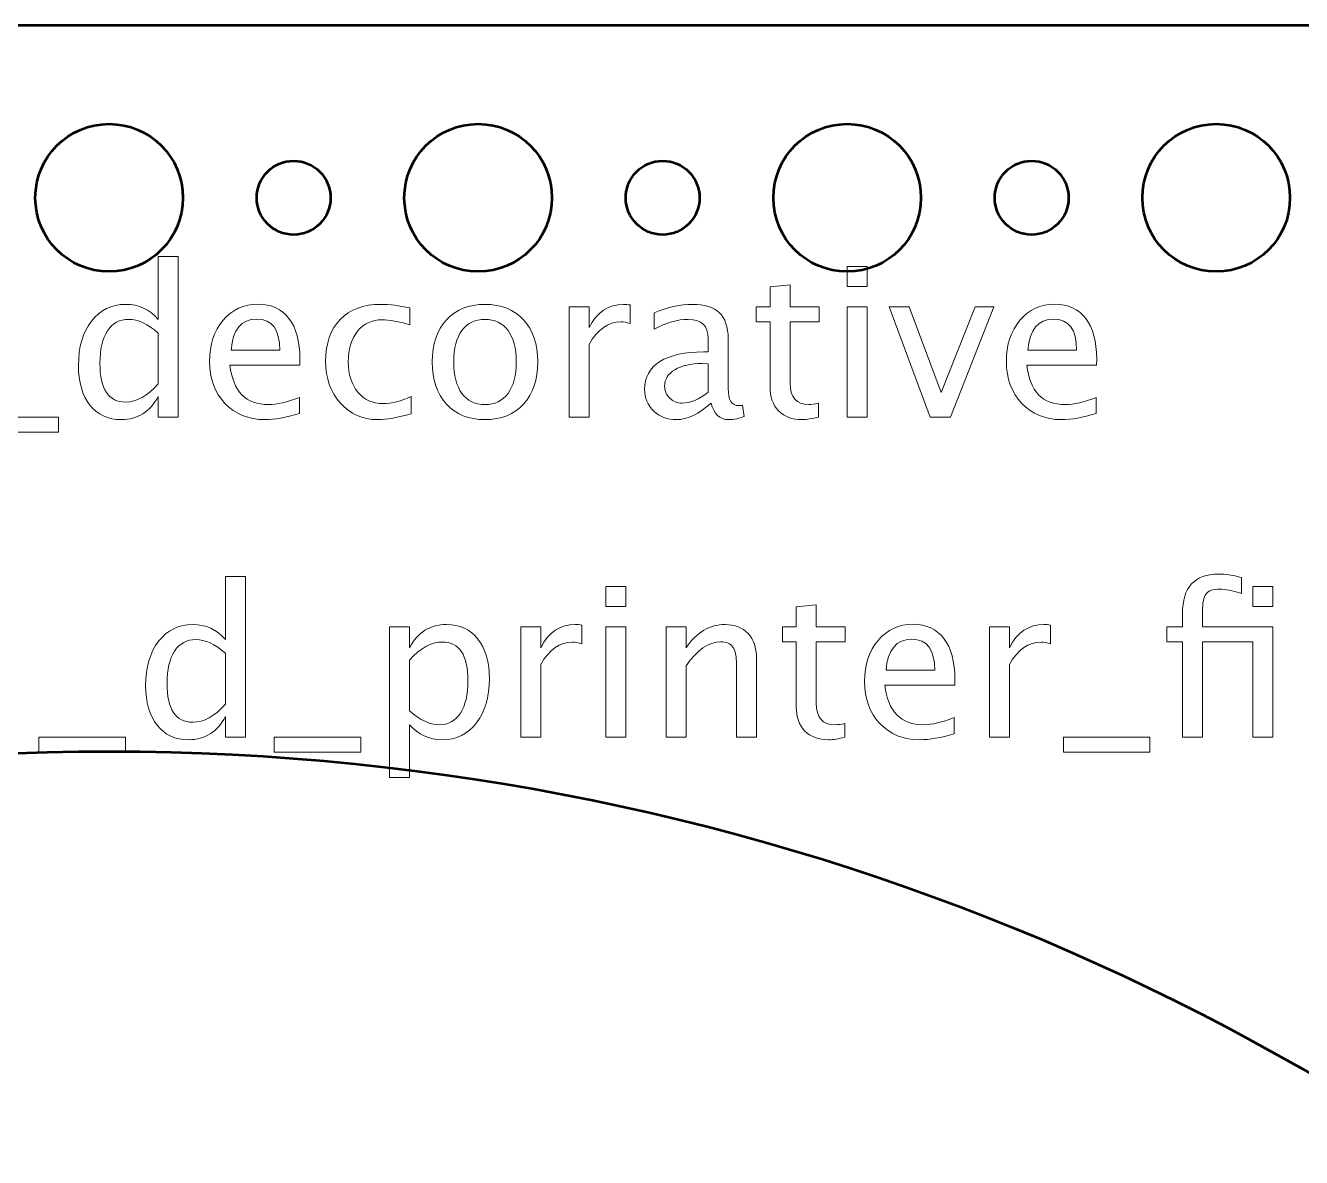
# Model space of a CAD drawing. Header units: centimetres. Extents: x -12.7 to 12.7, y -12.7 to 12.7.
# Drawn here: x -0.34 to 4.85, y 8.1 to 12.7 of the extents above; entities that cross this region are included whole.
import ezdxf

# ---------------------------------------------------------------- set-up
doc = ezdxf.new("R2010")
doc.units = ezdxf.units.CM
doc.header["$MEASUREMENT"] = 0
doc.layers.add('Layer 1', color=7, linetype='Continuous')

msp = doc.modelspace()

# ---------------------------------------------------------------- linework, layer by layer
at = {"layer": 'Layer 1', "lineweight": 53}
for centre, major_axis in [((0.00001, 11.99999), (0, 0.30001)), ((1.50001, 11.99999), (0, 0.30001)), ((3.00001, 11.99999), (0, 0.30001)), ((4.50001, 11.99999), (0, 0.30001)), ((0.75, 12), (0, 0.15)), ((2.25, 12), (0, 0.15)), ((3.75, 12), (0, 0.15))]:
    msp.add_ellipse(centre, major_axis=major_axis, ratio=1, dxfattribs=at)
at = {"layer": 'Layer 1', "color": 5, "lineweight": 53}
msp.add_ellipse((0, 0), major_axis=(0, 9.75), ratio=1, dxfattribs=at)
at = {"layer": 'Layer 1', "lineweight": 53}
msp.add_open_spline([(-12.7, -12.2), (-12.7, -12.2), (-12.7, 12.2), (-12.7, 12.2), (-12.7, 12.2), (-12.7, 12.47614), (-12.47614, 12.7), (-12.2, 12.7), (-12.2, 12.7), (-12.2, 12.7), (12.2, 12.7), (12.2, 12.7), (12.2, 12.7), (12.47614, 12.7), (12.7, 12.47614), (12.7, 12.2), (12.7, 12.2), (12.7, 12.2), (12.7, -12.2), (12.7, -12.2), (12.7, -12.2), (12.7, -12.47614), (12.47614, -12.7), (12.2, -12.7), (12.2, -12.7), (12.2, -12.7), (-12.2, -12.7), (-12.2, -12.7), (-12.2, -12.7), (-12.47614, -12.7), (-12.7, -12.47614), (-12.7, -12.2)], degree=3, knots=[0, 0, 0, 0, 0.1111111, 0.1111111, 0.1111111, 0.1111111, 0.2222222, 0.2222222, 0.2222222, 0.2222222, 0.3333333, 0.3333333, 0.3333333, 0.3333333, 0.4444444, 0.4444444, 0.4444444, 0.4444444, 0.5555556, 0.5555556, 0.5555556, 0.5555556, 0.6666667, 0.6666667, 0.6666667, 0.6666667, 0.7777778, 0.7777778, 0.7777778, 0.7777778, 1, 1, 1, 1], dxfattribs=at)
at = {"layer": 'Layer 1', "color": 5, "lineweight": 9}
for points, knots in [([(0.19974, 11.10874), (0.19974, 11.10874), (0.19974, 11.19298), (0.19974, 11.19298), (0.19974, 11.19298), (0.16658, 11.13005), (0.11663, 11.09858), (0.04988, 11.09858), (0.04988, 11.09858), (-0.0043, 11.09858), (-0.04692, 11.11819), (-0.07796, 11.15756), (-0.07796, 11.15756), (-0.10901, 11.19693), (-0.12453, 11.2507), (-0.12453, 11.31886), (-0.12453, 11.31886), (-0.12453, 11.39336), (-0.10689, 11.45333), (-0.07175, 11.49877), (-0.07175, 11.49877), (-0.03648, 11.54407), (0.00981, 11.56679), (0.06724, 11.56679), (0.06724, 11.56679), (0.12044, 11.56679), (0.16475, 11.54647), (0.19974, 11.50569), (0.19974, 11.50569), (0.19974, 11.50569), (0.19974, 11.76152), (0.19974, 11.76152), (0.19974, 11.76152), (0.19974, 11.76152), (0.28103, 11.76152), (0.28103, 11.76152), (0.28103, 11.76152), (0.28103, 11.76152), (0.28103, 11.10874), (0.28103, 11.10874), (0.28103, 11.10874), (0.28103, 11.10874), (0.19974, 11.10874), (0.19974, 11.10874)], [0, 0, 0, 0, 0.0833333, 0.0833333, 0.0833333, 0.0833333, 0.1666667, 0.1666667, 0.1666667, 0.1666667, 0.25, 0.25, 0.25, 0.25, 0.3333333, 0.3333333, 0.3333333, 0.3333333, 0.4166667, 0.4166667, 0.4166667, 0.4166667, 0.5, 0.5, 0.5, 0.5, 0.5833333, 0.5833333, 0.5833333, 0.5833333, 0.6666667, 0.6666667, 0.6666667, 0.6666667, 0.75, 0.75, 0.75, 0.75, 0.8333333, 0.8333333, 0.8333333, 0.8333333, 1, 1, 1, 1]), ([(2.99995, 11.6396), (2.99995, 11.6396), (2.99995, 11.72088), (2.99995, 11.72088), (2.99995, 11.72088), (2.99995, 11.72088), (3.08123, 11.72088), (3.08123, 11.72088), (3.08123, 11.72088), (3.08123, 11.72088), (3.08123, 11.6396), (3.08123, 11.6396), (3.08123, 11.6396), (3.08123, 11.6396), (2.99995, 11.6396), (2.99995, 11.6396)], [0, 0, 0, 0, 0.2, 0.2, 0.2, 0.2, 0.4, 0.4, 0.4, 0.4, 0.6, 0.6, 0.6, 0.6, 1, 1, 1, 1]), ([(2.88396, 11.10888), (2.85884, 11.10197), (2.83697, 11.09858), (2.81849, 11.09858), (2.81849, 11.09858), (2.777, 11.09858), (2.74468, 11.11043), (2.72154, 11.13414), (2.72154, 11.13414), (2.69826, 11.15785), (2.68669, 11.19073), (2.68669, 11.23292), (2.68669, 11.23292), (2.68669, 11.23292), (2.68669, 11.49651), (2.68669, 11.49651), (2.68669, 11.49651), (2.68669, 11.49651), (2.63052, 11.49651), (2.63052, 11.49651), (2.63052, 11.49651), (2.63052, 11.49651), (2.63052, 11.55748), (2.63052, 11.55748), (2.63052, 11.55748), (2.63052, 11.55748), (2.68669, 11.55748), (2.68669, 11.55748), (2.68669, 11.55748), (2.68669, 11.55748), (2.68669, 11.63861), (2.68669, 11.63861), (2.68669, 11.63861), (2.68669, 11.63861), (2.76797, 11.64638), (2.76797, 11.64638), (2.76797, 11.64638), (2.76797, 11.64638), (2.76797, 11.55748), (2.76797, 11.55748), (2.76797, 11.55748), (2.76797, 11.55748), (2.88565, 11.55748), (2.88565, 11.55748), (2.88565, 11.55748), (2.88565, 11.55748), (2.88565, 11.49651), (2.88565, 11.49651), (2.88565, 11.49651), (2.88565, 11.49651), (2.76797, 11.49651), (2.76797, 11.49651), (2.76797, 11.49651), (2.76797, 11.49651), (2.76797, 11.24759), (2.76797, 11.24759), (2.76797, 11.24759), (2.76797, 11.18889), (2.79351, 11.15954), (2.84445, 11.15954), (2.84445, 11.15954), (2.85532, 11.15954), (2.86844, 11.16137), (2.88396, 11.1649), (2.88396, 11.1649), (2.88396, 11.1649), (2.88396, 11.10888), (2.88396, 11.10888)], [0, 0, 0, 0, 0.0555556, 0.0555556, 0.0555556, 0.0555556, 0.1111111, 0.1111111, 0.1111111, 0.1111111, 0.1666667, 0.1666667, 0.1666667, 0.1666667, 0.2222222, 0.2222222, 0.2222222, 0.2222222, 0.2777778, 0.2777778, 0.2777778, 0.2777778, 0.3333333, 0.3333333, 0.3333333, 0.3333333, 0.3888889, 0.3888889, 0.3888889, 0.3888889, 0.4444444, 0.4444444, 0.4444444, 0.4444444, 0.5, 0.5, 0.5, 0.5, 0.5555556, 0.5555556, 0.5555556, 0.5555556, 0.6111111, 0.6111111, 0.6111111, 0.6111111, 0.6666667, 0.6666667, 0.6666667, 0.6666667, 0.7222222, 0.7222222, 0.7222222, 0.7222222, 0.7777778, 0.7777778, 0.7777778, 0.7777778, 0.8333333, 0.8333333, 0.8333333, 0.8333333, 0.8888889, 0.8888889, 0.8888889, 0.8888889, 1, 1, 1, 1]), ([(0.77322, 11.12313), (0.71861, 11.10676), (0.67191, 11.09858), (0.63296, 11.09858), (0.63296, 11.09858), (0.5665, 11.09858), (0.51245, 11.12059), (0.47082, 11.16448), (0.47082, 11.16448), (0.42919, 11.20836), (0.40831, 11.26523), (0.40831, 11.33522), (0.40831, 11.33522), (0.40831, 11.4031), (0.42665, 11.45884), (0.46348, 11.50244), (0.46348, 11.50244), (0.50031, 11.5459), (0.54745, 11.56764), (0.60488, 11.56764), (0.60488, 11.56764), (0.65921, 11.56764), (0.70126, 11.5483), (0.73089, 11.50964), (0.73089, 11.50964), (0.76052, 11.47097), (0.77534, 11.41622), (0.77534, 11.34524), (0.77534, 11.34524), (0.77534, 11.34524), (0.77492, 11.32041), (0.77492, 11.32041), (0.77492, 11.32041), (0.77492, 11.32041), (0.49128, 11.32041), (0.49128, 11.32041), (0.49128, 11.32041), (0.50314, 11.21316), (0.55549, 11.15954), (0.6482, 11.15954), (0.6482, 11.15954), (0.68221, 11.15954), (0.72384, 11.16914), (0.77322, 11.18833), (0.77322, 11.18833), (0.77322, 11.18833), (0.77322, 11.12313), (0.77322, 11.12313)], [0, 0, 0, 0, 0.0769231, 0.0769231, 0.0769231, 0.0769231, 0.1538462, 0.1538462, 0.1538462, 0.1538462, 0.2307692, 0.2307692, 0.2307692, 0.2307692, 0.3076923, 0.3076923, 0.3076923, 0.3076923, 0.3846154, 0.3846154, 0.3846154, 0.3846154, 0.4615385, 0.4615385, 0.4615385, 0.4615385, 0.5384615, 0.5384615, 0.5384615, 0.5384615, 0.6153846, 0.6153846, 0.6153846, 0.6153846, 0.6923077, 0.6923077, 0.6923077, 0.6923077, 0.7692308, 0.7692308, 0.7692308, 0.7692308, 0.8461538, 0.8461538, 0.8461538, 0.8461538, 1, 1, 1, 1]), ([(1.22717, 11.12229), (1.17454, 11.10648), (1.1291, 11.09858), (1.09086, 11.09858), (1.09086, 11.09858), (1.03018, 11.09858), (0.97995, 11.12102), (0.94001, 11.16575), (0.94001, 11.16575), (0.90008, 11.21062), (0.88004, 11.26721), (0.88004, 11.33537), (0.88004, 11.33537), (0.88004, 11.40818), (0.8998, 11.46505), (0.93931, 11.50569), (0.93931, 11.50569), (0.97882, 11.54647), (1.03399, 11.56679), (1.10483, 11.56679), (1.10483, 11.56679), (1.13969, 11.56679), (1.17891, 11.56199), (1.22209, 11.5524), (1.22209, 11.5524), (1.22209, 11.5524), (1.22209, 11.48381), (1.22209, 11.48381), (1.22209, 11.48381), (1.17623, 11.49736), (1.13884, 11.50413), (1.11005, 11.50413), (1.11005, 11.50413), (1.06828, 11.50413), (1.03484, 11.48847), (1.00986, 11.45729), (1.00986, 11.45729), (0.98489, 11.4261), (0.97233, 11.38447), (0.97233, 11.33254), (0.97233, 11.33254), (0.97233, 11.28217), (0.98531, 11.24153), (1.01113, 11.21034), (1.01113, 11.21034), (1.03696, 11.1793), (1.07068, 11.16377), (1.11259, 11.16377), (1.11259, 11.16377), (1.1497, 11.16377), (1.1878, 11.17337), (1.22717, 11.19256), (1.22717, 11.19256), (1.22717, 11.19256), (1.22717, 11.12229), (1.22717, 11.12229)], [0, 0, 0, 0, 0.0666667, 0.0666667, 0.0666667, 0.0666667, 0.1333333, 0.1333333, 0.1333333, 0.1333333, 0.2, 0.2, 0.2, 0.2, 0.2666667, 0.2666667, 0.2666667, 0.2666667, 0.3333333, 0.3333333, 0.3333333, 0.3333333, 0.4, 0.4, 0.4, 0.4, 0.4666667, 0.4666667, 0.4666667, 0.4666667, 0.5333333, 0.5333333, 0.5333333, 0.5333333, 0.6, 0.6, 0.6, 0.6, 0.6666667, 0.6666667, 0.6666667, 0.6666667, 0.7333333, 0.7333333, 0.7333333, 0.7333333, 0.8, 0.8, 0.8, 0.8, 0.8666667, 0.8666667, 0.8666667, 0.8666667, 1, 1, 1, 1]), ([(1.52789, 11.09858), (1.46199, 11.09858), (1.40978, 11.11961), (1.37139, 11.16166), (1.37139, 11.16166), (1.33287, 11.20371), (1.31368, 11.26086), (1.31368, 11.33297), (1.31368, 11.33297), (1.31368, 11.40493), (1.33287, 11.46194), (1.37139, 11.50385), (1.37139, 11.50385), (1.40978, 11.54576), (1.46199, 11.56679), (1.52789, 11.56679), (1.52789, 11.56679), (1.59379, 11.56679), (1.646, 11.54576), (1.68438, 11.50385), (1.68438, 11.50385), (1.7229, 11.46194), (1.7421, 11.40493), (1.7421, 11.33297), (1.7421, 11.33297), (1.7421, 11.26086), (1.7229, 11.20371), (1.68438, 11.16166), (1.68438, 11.16166), (1.646, 11.11961), (1.59379, 11.09858), (1.52789, 11.09858)], [0, 0, 0, 0, 0.1111111, 0.1111111, 0.1111111, 0.1111111, 0.2222222, 0.2222222, 0.2222222, 0.2222222, 0.3333333, 0.3333333, 0.3333333, 0.3333333, 0.4444444, 0.4444444, 0.4444444, 0.4444444, 0.5555556, 0.5555556, 0.5555556, 0.5555556, 0.6666667, 0.6666667, 0.6666667, 0.6666667, 0.7777778, 0.7777778, 0.7777778, 0.7777778, 1, 1, 1, 1]), ([(1.86938, 11.10874), (1.86938, 11.10874), (1.86938, 11.55748), (1.86938, 11.55748), (1.86938, 11.55748), (1.86938, 11.55748), (1.95066, 11.55748), (1.95066, 11.55748), (1.95066, 11.55748), (1.95066, 11.55748), (1.95066, 11.47267), (1.95066, 11.47267), (1.95066, 11.47267), (1.98298, 11.53546), (2.02982, 11.56679), (2.09135, 11.56679), (2.09135, 11.56679), (2.09967, 11.56679), (2.10842, 11.56608), (2.11745, 11.56467), (2.11745, 11.56467), (2.11745, 11.56467), (2.11745, 11.48861), (2.11745, 11.48861), (2.11745, 11.48861), (2.10334, 11.49327), (2.09093, 11.49567), (2.0802, 11.49567), (2.0802, 11.49567), (2.02855, 11.49567), (1.98537, 11.46519), (1.95066, 11.40409), (1.95066, 11.40409), (1.95066, 11.40409), (1.95066, 11.10874), (1.95066, 11.10874), (1.95066, 11.10874), (1.95066, 11.10874), (1.86938, 11.10874), (1.86938, 11.10874)], [0, 0, 0, 0, 0.0909091, 0.0909091, 0.0909091, 0.0909091, 0.1818182, 0.1818182, 0.1818182, 0.1818182, 0.2727273, 0.2727273, 0.2727273, 0.2727273, 0.3636364, 0.3636364, 0.3636364, 0.3636364, 0.4545455, 0.4545455, 0.4545455, 0.4545455, 0.5454545, 0.5454545, 0.5454545, 0.5454545, 0.6363636, 0.6363636, 0.6363636, 0.6363636, 0.7272727, 0.7272727, 0.7272727, 0.7272727, 0.8181818, 0.8181818, 0.8181818, 0.8181818, 1, 1, 1, 1]), ([(2.44708, 11.16589), (2.39826, 11.12102), (2.35127, 11.09858), (2.30611, 11.09858), (2.30611, 11.09858), (2.269, 11.09858), (2.2381, 11.11015), (2.21368, 11.13343), (2.21368, 11.13343), (2.18913, 11.15672), (2.17685, 11.18607), (2.17685, 11.22149), (2.17685, 11.22149), (2.17685, 11.27045), (2.19746, 11.30813), (2.23866, 11.33438), (2.23866, 11.33438), (2.27987, 11.36062), (2.33899, 11.37375), (2.41604, 11.37375), (2.41604, 11.37375), (2.41604, 11.37375), (2.43509, 11.37375), (2.43509, 11.37375), (2.43509, 11.37375), (2.43509, 11.37375), (2.43509, 11.42779), (2.43509, 11.42779), (2.43509, 11.42779), (2.43509, 11.47986), (2.40799, 11.50583), (2.35367, 11.50583), (2.35367, 11.50583), (2.31162, 11.50583), (2.26561, 11.49256), (2.2158, 11.46603), (2.2158, 11.46603), (2.2158, 11.46603), (2.2158, 11.53292), (2.2158, 11.53292), (2.2158, 11.53292), (2.27055, 11.5555), (2.3222, 11.56679), (2.3706, 11.56679), (2.3706, 11.56679), (2.42041, 11.56679), (2.45724, 11.5555), (2.48081, 11.53278), (2.48081, 11.53278), (2.50451, 11.51006), (2.51637, 11.47507), (2.51637, 11.42779), (2.51637, 11.42779), (2.51637, 11.42779), (2.51637, 11.22502), (2.51637, 11.22502), (2.51637, 11.22502), (2.51637, 11.17859), (2.53062, 11.15531), (2.55927, 11.15531), (2.55927, 11.15531), (2.56279, 11.15531), (2.56802, 11.15587), (2.57493, 11.157), (2.57493, 11.157), (2.57493, 11.157), (2.58072, 11.11184), (2.58072, 11.11184), (2.58072, 11.11184), (2.56223, 11.10295), (2.54191, 11.09858), (2.51961, 11.09858), (2.51961, 11.09858), (2.48165, 11.09858), (2.45752, 11.12102), (2.44708, 11.16589)], [0, 0, 0, 0, 0.05, 0.05, 0.05, 0.05, 0.1, 0.1, 0.1, 0.1, 0.15, 0.15, 0.15, 0.15, 0.2, 0.2, 0.2, 0.2, 0.25, 0.25, 0.25, 0.25, 0.3, 0.3, 0.3, 0.3, 0.35, 0.35, 0.35, 0.35, 0.4, 0.4, 0.4, 0.4, 0.45, 0.45, 0.45, 0.45, 0.5, 0.5, 0.5, 0.5, 0.55, 0.55, 0.55, 0.55, 0.6, 0.6, 0.6, 0.6, 0.65, 0.65, 0.65, 0.65, 0.7, 0.7, 0.7, 0.7, 0.75, 0.75, 0.75, 0.75, 0.8, 0.8, 0.8, 0.8, 0.85, 0.85, 0.85, 0.85, 0.9, 0.9, 0.9, 0.9, 1, 1, 1, 1]), ([(4.01213, 11.12313), (3.95752, 11.10676), (3.91082, 11.09858), (3.87187, 11.09858), (3.87187, 11.09858), (3.80541, 11.09858), (3.75136, 11.12059), (3.70973, 11.16448), (3.70973, 11.16448), (3.6681, 11.20836), (3.64722, 11.26523), (3.64722, 11.33522), (3.64722, 11.33522), (3.64722, 11.4031), (3.66556, 11.45884), (3.70239, 11.50244), (3.70239, 11.50244), (3.73922, 11.5459), (3.78636, 11.56764), (3.84379, 11.56764), (3.84379, 11.56764), (3.89812, 11.56764), (3.94017, 11.5483), (3.9698, 11.50964), (3.9698, 11.50964), (3.99943, 11.47097), (4.01425, 11.41622), (4.01425, 11.34524), (4.01425, 11.34524), (4.01425, 11.34524), (4.01383, 11.32041), (4.01383, 11.32041), (4.01383, 11.32041), (4.01383, 11.32041), (3.73019, 11.32041), (3.73019, 11.32041), (3.73019, 11.32041), (3.74205, 11.21316), (3.7944, 11.15954), (3.88711, 11.15954), (3.88711, 11.15954), (3.92112, 11.15954), (3.96275, 11.16914), (4.01213, 11.18833), (4.01213, 11.18833), (4.01213, 11.18833), (4.01213, 11.12313), (4.01213, 11.12313)], [0, 0, 0, 0, 0.0769231, 0.0769231, 0.0769231, 0.0769231, 0.1538462, 0.1538462, 0.1538462, 0.1538462, 0.2307692, 0.2307692, 0.2307692, 0.2307692, 0.3076923, 0.3076923, 0.3076923, 0.3076923, 0.3846154, 0.3846154, 0.3846154, 0.3846154, 0.4615385, 0.4615385, 0.4615385, 0.4615385, 0.5384615, 0.5384615, 0.5384615, 0.5384615, 0.6153846, 0.6153846, 0.6153846, 0.6153846, 0.6923077, 0.6923077, 0.6923077, 0.6923077, 0.7692308, 0.7692308, 0.7692308, 0.7692308, 0.8461538, 0.8461538, 0.8461538, 0.8461538, 1, 1, 1, 1]), ([(2.99995, 11.10874), (2.99995, 11.10874), (2.99995, 11.55748), (2.99995, 11.55748), (2.99995, 11.55748), (2.99995, 11.55748), (3.08123, 11.55748), (3.08123, 11.55748), (3.08123, 11.55748), (3.08123, 11.55748), (3.08123, 11.10874), (3.08123, 11.10874), (3.08123, 11.10874), (3.08123, 11.10874), (2.99995, 11.10874), (2.99995, 11.10874)], [0, 0, 0, 0, 0.2, 0.2, 0.2, 0.2, 0.4, 0.4, 0.4, 0.4, 0.6, 0.6, 0.6, 0.6, 1, 1, 1, 1]), ([(3.33806, 11.10874), (3.33806, 11.10874), (3.17098, 11.55748), (3.17098, 11.55748), (3.17098, 11.55748), (3.17098, 11.55748), (3.25226, 11.55748), (3.25226, 11.55748), (3.25226, 11.55748), (3.25226, 11.55748), (3.38251, 11.20879), (3.38251, 11.20879), (3.38251, 11.20879), (3.38251, 11.20879), (3.52037, 11.55748), (3.52037, 11.55748), (3.52037, 11.55748), (3.52037, 11.55748), (3.59686, 11.55748), (3.59686, 11.55748), (3.59686, 11.55748), (3.59686, 11.55748), (3.41948, 11.10874), (3.41948, 11.10874), (3.41948, 11.10874), (3.41948, 11.10874), (3.33806, 11.10874), (3.33806, 11.10874)], [0, 0, 0, 0, 0.125, 0.125, 0.125, 0.125, 0.25, 0.25, 0.25, 0.25, 0.375, 0.375, 0.375, 0.375, 0.5, 0.5, 0.5, 0.5, 0.625, 0.625, 0.625, 0.625, 0.75, 0.75, 0.75, 0.75, 1, 1, 1, 1]), ([(0.19974, 11.45009), (0.15755, 11.4872), (0.11762, 11.50583), (0.0798, 11.50583), (0.0798, 11.50583), (0.04255, 11.50583), (0.01376, 11.49031), (-0.0067, 11.45912), (-0.0067, 11.45912), (-0.02716, 11.42808), (-0.03732, 11.38405), (-0.03732, 11.32704), (-0.03732, 11.32704), (-0.03732, 11.22219), (-0.00261, 11.1697), (0.06696, 11.1697), (0.06696, 11.1697), (0.11211, 11.1697), (0.15642, 11.19439), (0.19974, 11.24364), (0.19974, 11.24364), (0.19974, 11.24364), (0.19974, 11.45009), (0.19974, 11.45009)], [0, 0, 0, 0, 0.1428571, 0.1428571, 0.1428571, 0.1428571, 0.2857143, 0.2857143, 0.2857143, 0.2857143, 0.4285714, 0.4285714, 0.4285714, 0.4285714, 0.5714286, 0.5714286, 0.5714286, 0.5714286, 0.7142857, 0.7142857, 0.7142857, 0.7142857, 1, 1, 1, 1]), ([(0.49552, 11.38137), (0.49552, 11.38137), (0.69364, 11.38137), (0.69364, 11.38137), (0.69364, 11.38137), (0.69364, 11.46491), (0.66245, 11.50667), (0.60022, 11.50667), (0.60022, 11.50667), (0.53757, 11.50667), (0.50271, 11.46491), (0.49552, 11.38137)], [0, 0, 0, 0, 0.25, 0.25, 0.25, 0.25, 0.5, 0.5, 0.5, 0.5, 1, 1, 1, 1]), ([(1.52775, 11.15954), (1.56796, 11.15954), (1.59929, 11.17464), (1.62159, 11.20498), (1.62159, 11.20498), (1.64374, 11.23518), (1.65489, 11.27793), (1.65489, 11.33297), (1.65489, 11.33297), (1.65489, 11.38786), (1.64374, 11.43047), (1.62159, 11.46067), (1.62159, 11.46067), (1.59929, 11.49073), (1.56796, 11.50583), (1.52775, 11.50583), (1.52775, 11.50583), (1.48739, 11.50583), (1.45606, 11.49073), (1.43405, 11.46067), (1.43405, 11.46067), (1.41189, 11.43047), (1.40089, 11.38786), (1.40089, 11.33297), (1.40089, 11.33297), (1.40089, 11.27793), (1.41189, 11.23518), (1.43405, 11.20498), (1.43405, 11.20498), (1.45606, 11.17464), (1.48739, 11.15954), (1.52775, 11.15954)], [0, 0, 0, 0, 0.1111111, 0.1111111, 0.1111111, 0.1111111, 0.2222222, 0.2222222, 0.2222222, 0.2222222, 0.3333333, 0.3333333, 0.3333333, 0.3333333, 0.4444444, 0.4444444, 0.4444444, 0.4444444, 0.5555556, 0.5555556, 0.5555556, 0.5555556, 0.6666667, 0.6666667, 0.6666667, 0.6666667, 0.7777778, 0.7777778, 0.7777778, 0.7777778, 1, 1, 1, 1]), ([(3.73443, 11.38137), (3.73443, 11.38137), (3.93255, 11.38137), (3.93255, 11.38137), (3.93255, 11.38137), (3.93255, 11.46491), (3.90136, 11.50667), (3.83913, 11.50667), (3.83913, 11.50667), (3.77648, 11.50667), (3.74162, 11.46491), (3.73443, 11.38137)], [0, 0, 0, 0, 0.25, 0.25, 0.25, 0.25, 0.5, 0.5, 0.5, 0.5, 1, 1, 1, 1]), ([(2.43509, 11.2102), (2.43509, 11.2102), (2.43509, 11.32549), (2.43509, 11.32549), (2.43509, 11.32549), (2.43509, 11.32549), (2.40898, 11.32633), (2.40898, 11.32633), (2.40898, 11.32633), (2.36383, 11.32633), (2.32742, 11.31801), (2.29962, 11.30136), (2.29962, 11.30136), (2.27196, 11.28457), (2.25813, 11.26241), (2.25813, 11.23475), (2.25813, 11.23475), (2.25813, 11.21542), (2.26505, 11.19905), (2.27874, 11.18565), (2.27874, 11.18565), (2.29257, 11.17224), (2.30936, 11.16547), (2.32925, 11.16547), (2.32925, 11.16547), (2.36312, 11.16547), (2.3984, 11.18042), (2.43509, 11.2102)], [0, 0, 0, 0, 0.125, 0.125, 0.125, 0.125, 0.25, 0.25, 0.25, 0.25, 0.375, 0.375, 0.375, 0.375, 0.5, 0.5, 0.5, 0.5, 0.625, 0.625, 0.625, 0.625, 0.75, 0.75, 0.75, 0.75, 1, 1, 1, 1]), ([(-0.55803, 11.04778), (-0.55803, 11.04778), (-0.55803, 11.10874), (-0.55803, 11.10874), (-0.55803, 11.10874), (-0.55803, 11.10874), (-0.20582, 11.10874), (-0.20582, 11.10874), (-0.20582, 11.10874), (-0.20582, 11.10874), (-0.20582, 11.04778), (-0.20582, 11.04778), (-0.20582, 11.04778), (-0.20582, 11.04778), (-0.55803, 11.04778), (-0.55803, 11.04778)], [0, 0, 0, 0, 0.2, 0.2, 0.2, 0.2, 0.4, 0.4, 0.4, 0.4, 0.6, 0.6, 0.6, 0.6, 1, 1, 1, 1]), ([(0.47272, 9.8077), (0.47272, 9.8077), (0.47272, 9.89194), (0.47272, 9.89194), (0.47272, 9.89194), (0.43956, 9.82901), (0.38961, 9.79754), (0.32286, 9.79754), (0.32286, 9.79754), (0.26868, 9.79754), (0.22606, 9.81715), (0.19502, 9.85652), (0.19502, 9.85652), (0.16397, 9.89589), (0.14845, 9.94966), (0.14845, 10.01782), (0.14845, 10.01782), (0.14845, 10.09232), (0.16609, 10.15229), (0.20123, 10.19773), (0.20123, 10.19773), (0.2365, 10.24303), (0.28279, 10.26575), (0.34022, 10.26575), (0.34022, 10.26575), (0.39342, 10.26575), (0.43773, 10.24543), (0.47272, 10.20465), (0.47272, 10.20465), (0.47272, 10.20465), (0.47272, 10.46048), (0.47272, 10.46048), (0.47272, 10.46048), (0.47272, 10.46048), (0.55401, 10.46048), (0.55401, 10.46048), (0.55401, 10.46048), (0.55401, 10.46048), (0.55401, 9.8077), (0.55401, 9.8077), (0.55401, 9.8077), (0.55401, 9.8077), (0.47272, 9.8077), (0.47272, 9.8077)], [0, 0, 0, 0, 0.0833333, 0.0833333, 0.0833333, 0.0833333, 0.1666667, 0.1666667, 0.1666667, 0.1666667, 0.25, 0.25, 0.25, 0.25, 0.3333333, 0.3333333, 0.3333333, 0.3333333, 0.4166667, 0.4166667, 0.4166667, 0.4166667, 0.5, 0.5, 0.5, 0.5, 0.5833333, 0.5833333, 0.5833333, 0.5833333, 0.6666667, 0.6666667, 0.6666667, 0.6666667, 0.75, 0.75, 0.75, 0.75, 0.8333333, 0.8333333, 0.8333333, 0.8333333, 1, 1, 1, 1]), ([(4.36302, 9.8077), (4.36302, 9.8077), (4.36302, 10.19547), (4.36302, 10.19547), (4.36302, 10.19547), (4.36302, 10.19547), (4.29938, 10.19547), (4.29938, 10.19547), (4.29938, 10.19547), (4.29938, 10.19547), (4.29938, 10.25644), (4.29938, 10.25644), (4.29938, 10.25644), (4.29938, 10.25644), (4.36302, 10.25644), (4.36302, 10.25644), (4.36302, 10.25644), (4.36302, 10.25644), (4.36302, 10.3102), (4.36302, 10.3102), (4.36302, 10.3102), (4.36302, 10.41716), (4.41185, 10.47064), (4.50949, 10.47064), (4.50949, 10.47064), (4.53687, 10.47064), (4.56791, 10.46613), (4.60263, 10.4571), (4.60263, 10.4571), (4.60263, 10.4571), (4.60263, 10.3919), (4.60263, 10.3919), (4.60263, 10.3919), (4.5658, 10.40376), (4.53631, 10.40968), (4.51415, 10.40968), (4.51415, 10.40968), (4.4872, 10.40968), (4.46885, 10.40333), (4.45912, 10.39049), (4.45912, 10.39049), (4.44924, 10.37765), (4.4443, 10.3538), (4.4443, 10.31895), (4.4443, 10.31895), (4.4443, 10.31895), (4.4443, 10.25644), (4.4443, 10.25644), (4.4443, 10.25644), (4.4443, 10.25644), (4.73048, 10.25644), (4.73048, 10.25644), (4.73048, 10.25644), (4.73048, 10.25644), (4.73048, 9.8077), (4.73048, 9.8077), (4.73048, 9.8077), (4.73048, 9.8077), (4.64919, 9.8077), (4.64919, 9.8077), (4.64919, 9.8077), (4.64919, 9.8077), (4.64919, 10.19547), (4.64919, 10.19547), (4.64919, 10.19547), (4.64919, 10.19547), (4.4443, 10.19547), (4.4443, 10.19547), (4.4443, 10.19547), (4.4443, 10.19547), (4.4443, 9.8077), (4.4443, 9.8077), (4.4443, 9.8077), (4.4443, 9.8077), (4.36302, 9.8077), (4.36302, 9.8077)], [0, 0, 0, 0, 0.05, 0.05, 0.05, 0.05, 0.1, 0.1, 0.1, 0.1, 0.15, 0.15, 0.15, 0.15, 0.2, 0.2, 0.2, 0.2, 0.25, 0.25, 0.25, 0.25, 0.3, 0.3, 0.3, 0.3, 0.35, 0.35, 0.35, 0.35, 0.4, 0.4, 0.4, 0.4, 0.45, 0.45, 0.45, 0.45, 0.5, 0.5, 0.5, 0.5, 0.55, 0.55, 0.55, 0.55, 0.6, 0.6, 0.6, 0.6, 0.65, 0.65, 0.65, 0.65, 0.7, 0.7, 0.7, 0.7, 0.75, 0.75, 0.75, 0.75, 0.8, 0.8, 0.8, 0.8, 0.85, 0.85, 0.85, 0.85, 0.9, 0.9, 0.9, 0.9, 1, 1, 1, 1]), ([(2.01944, 10.33856), (2.01944, 10.33856), (2.01944, 10.41984), (2.01944, 10.41984), (2.01944, 10.41984), (2.01944, 10.41984), (2.10072, 10.41984), (2.10072, 10.41984), (2.10072, 10.41984), (2.10072, 10.41984), (2.10072, 10.33856), (2.10072, 10.33856), (2.10072, 10.33856), (2.10072, 10.33856), (2.01944, 10.33856), (2.01944, 10.33856)], [0, 0, 0, 0, 0.2, 0.2, 0.2, 0.2, 0.4, 0.4, 0.4, 0.4, 0.6, 0.6, 0.6, 0.6, 1, 1, 1, 1]), ([(4.64919, 10.33856), (4.64919, 10.33856), (4.64919, 10.41984), (4.64919, 10.41984), (4.64919, 10.41984), (4.64919, 10.41984), (4.73048, 10.41984), (4.73048, 10.41984), (4.73048, 10.41984), (4.73048, 10.41984), (4.73048, 10.33856), (4.73048, 10.33856), (4.73048, 10.33856), (4.73048, 10.33856), (4.64919, 10.33856), (4.64919, 10.33856)], [0, 0, 0, 0, 0.2, 0.2, 0.2, 0.2, 0.4, 0.4, 0.4, 0.4, 0.6, 0.6, 0.6, 0.6, 1, 1, 1, 1]), ([(2.99029, 9.80784), (2.96517, 9.80093), (2.9433, 9.79754), (2.92482, 9.79754), (2.92482, 9.79754), (2.88333, 9.79754), (2.85101, 9.80939), (2.82787, 9.8331), (2.82787, 9.8331), (2.80459, 9.85681), (2.79302, 9.88969), (2.79302, 9.93188), (2.79302, 9.93188), (2.79302, 9.93188), (2.79302, 10.19547), (2.79302, 10.19547), (2.79302, 10.19547), (2.79302, 10.19547), (2.73685, 10.19547), (2.73685, 10.19547), (2.73685, 10.19547), (2.73685, 10.19547), (2.73685, 10.25644), (2.73685, 10.25644), (2.73685, 10.25644), (2.73685, 10.25644), (2.79302, 10.25644), (2.79302, 10.25644), (2.79302, 10.25644), (2.79302, 10.25644), (2.79302, 10.33757), (2.79302, 10.33757), (2.79302, 10.33757), (2.79302, 10.33757), (2.8743, 10.34534), (2.8743, 10.34534), (2.8743, 10.34534), (2.8743, 10.34534), (2.8743, 10.25644), (2.8743, 10.25644), (2.8743, 10.25644), (2.8743, 10.25644), (2.99198, 10.25644), (2.99198, 10.25644), (2.99198, 10.25644), (2.99198, 10.25644), (2.99198, 10.19547), (2.99198, 10.19547), (2.99198, 10.19547), (2.99198, 10.19547), (2.8743, 10.19547), (2.8743, 10.19547), (2.8743, 10.19547), (2.8743, 10.19547), (2.8743, 9.94655), (2.8743, 9.94655), (2.8743, 9.94655), (2.8743, 9.88785), (2.89984, 9.8585), (2.95078, 9.8585), (2.95078, 9.8585), (2.96165, 9.8585), (2.97477, 9.86033), (2.99029, 9.86386), (2.99029, 9.86386), (2.99029, 9.86386), (2.99029, 9.80784), (2.99029, 9.80784)], [0, 0, 0, 0, 0.0555556, 0.0555556, 0.0555556, 0.0555556, 0.1111111, 0.1111111, 0.1111111, 0.1111111, 0.1666667, 0.1666667, 0.1666667, 0.1666667, 0.2222222, 0.2222222, 0.2222222, 0.2222222, 0.2777778, 0.2777778, 0.2777778, 0.2777778, 0.3333333, 0.3333333, 0.3333333, 0.3333333, 0.3888889, 0.3888889, 0.3888889, 0.3888889, 0.4444444, 0.4444444, 0.4444444, 0.4444444, 0.5, 0.5, 0.5, 0.5, 0.5555556, 0.5555556, 0.5555556, 0.5555556, 0.6111111, 0.6111111, 0.6111111, 0.6111111, 0.6666667, 0.6666667, 0.6666667, 0.6666667, 0.7222222, 0.7222222, 0.7222222, 0.7222222, 0.7777778, 0.7777778, 0.7777778, 0.7777778, 0.8333333, 0.8333333, 0.8333333, 0.8333333, 0.8888889, 0.8888889, 0.8888889, 0.8888889, 1, 1, 1, 1]), ([(1.14018, 9.64429), (1.14018, 9.64429), (1.14018, 10.25644), (1.14018, 10.25644), (1.14018, 10.25644), (1.14018, 10.25644), (1.22146, 10.25644), (1.22146, 10.25644), (1.22146, 10.25644), (1.22146, 10.25644), (1.22146, 10.17163), (1.22146, 10.17163), (1.22146, 10.17163), (1.25476, 10.23442), (1.30486, 10.26575), (1.3716, 10.26575), (1.3716, 10.26575), (1.42565, 10.26575), (1.46812, 10.24613), (1.49917, 10.20676), (1.49917, 10.20676), (1.53021, 10.16739), (1.54574, 10.11363), (1.54574, 10.04547), (1.54574, 10.04547), (1.54574, 9.97125), (1.5281, 9.91128), (1.49296, 9.86584), (1.49296, 9.86584), (1.45782, 9.82026), (1.41154, 9.79754), (1.35425, 9.79754), (1.35425, 9.79754), (1.30105, 9.79754), (1.25674, 9.81786), (1.22146, 9.85864), (1.22146, 9.85864), (1.22146, 9.85864), (1.22146, 9.64429), (1.22146, 9.64429), (1.22146, 9.64429), (1.22146, 9.64429), (1.14018, 9.64429), (1.14018, 9.64429)], [0, 0, 0, 0, 0.0833333, 0.0833333, 0.0833333, 0.0833333, 0.1666667, 0.1666667, 0.1666667, 0.1666667, 0.25, 0.25, 0.25, 0.25, 0.3333333, 0.3333333, 0.3333333, 0.3333333, 0.4166667, 0.4166667, 0.4166667, 0.4166667, 0.5, 0.5, 0.5, 0.5, 0.5833333, 0.5833333, 0.5833333, 0.5833333, 0.6666667, 0.6666667, 0.6666667, 0.6666667, 0.75, 0.75, 0.75, 0.75, 0.8333333, 0.8333333, 0.8333333, 0.8333333, 1, 1, 1, 1]), ([(1.67302, 9.8077), (1.67302, 9.8077), (1.67302, 10.25644), (1.67302, 10.25644), (1.67302, 10.25644), (1.67302, 10.25644), (1.7543, 10.25644), (1.7543, 10.25644), (1.7543, 10.25644), (1.7543, 10.25644), (1.7543, 10.17163), (1.7543, 10.17163), (1.7543, 10.17163), (1.78662, 10.23442), (1.83346, 10.26575), (1.89499, 10.26575), (1.89499, 10.26575), (1.90331, 10.26575), (1.91206, 10.26504), (1.92109, 10.26363), (1.92109, 10.26363), (1.92109, 10.26363), (1.92109, 10.18757), (1.92109, 10.18757), (1.92109, 10.18757), (1.90698, 10.19223), (1.89457, 10.19463), (1.88384, 10.19463), (1.88384, 10.19463), (1.83219, 10.19463), (1.78901, 10.16415), (1.7543, 10.10305), (1.7543, 10.10305), (1.7543, 10.10305), (1.7543, 9.8077), (1.7543, 9.8077), (1.7543, 9.8077), (1.7543, 9.8077), (1.67302, 9.8077), (1.67302, 9.8077)], [0, 0, 0, 0, 0.0909091, 0.0909091, 0.0909091, 0.0909091, 0.1818182, 0.1818182, 0.1818182, 0.1818182, 0.2727273, 0.2727273, 0.2727273, 0.2727273, 0.3636364, 0.3636364, 0.3636364, 0.3636364, 0.4545455, 0.4545455, 0.4545455, 0.4545455, 0.5454545, 0.5454545, 0.5454545, 0.5454545, 0.6363636, 0.6363636, 0.6363636, 0.6363636, 0.7272727, 0.7272727, 0.7272727, 0.7272727, 0.8181818, 0.8181818, 0.8181818, 0.8181818, 1, 1, 1, 1]), ([(2.01944, 9.8077), (2.01944, 9.8077), (2.01944, 10.25644), (2.01944, 10.25644), (2.01944, 10.25644), (2.01944, 10.25644), (2.10072, 10.25644), (2.10072, 10.25644), (2.10072, 10.25644), (2.10072, 10.25644), (2.10072, 9.8077), (2.10072, 9.8077), (2.10072, 9.8077), (2.10072, 9.8077), (2.01944, 9.8077), (2.01944, 9.8077)], [0, 0, 0, 0, 0.2, 0.2, 0.2, 0.2, 0.4, 0.4, 0.4, 0.4, 0.6, 0.6, 0.6, 0.6, 1, 1, 1, 1]), ([(2.26413, 9.8077), (2.26413, 9.8077), (2.26413, 10.25644), (2.26413, 10.25644), (2.26413, 10.25644), (2.26413, 10.25644), (2.34541, 10.25644), (2.34541, 10.25644), (2.34541, 10.25644), (2.34541, 10.25644), (2.34541, 10.17163), (2.34541, 10.17163), (2.34541, 10.17163), (2.38845, 10.23442), (2.44123, 10.26575), (2.5036, 10.26575), (2.5036, 10.26575), (2.54283, 10.26575), (2.57401, 10.25347), (2.59701, 10.22878), (2.59701, 10.22878), (2.62001, 10.20422), (2.63159, 10.17106), (2.63159, 10.12958), (2.63159, 10.12958), (2.63159, 10.12958), (2.63159, 9.8077), (2.63159, 9.8077), (2.63159, 9.8077), (2.63159, 9.8077), (2.5503, 9.8077), (2.5503, 9.8077), (2.5503, 9.8077), (2.5503, 9.8077), (2.5503, 10.10305), (2.5503, 10.10305), (2.5503, 10.10305), (2.5503, 10.13635), (2.54537, 10.16006), (2.53563, 10.17417), (2.53563, 10.17417), (2.52575, 10.18842), (2.50952, 10.19547), (2.4868, 10.19547), (2.4868, 10.19547), (2.43685, 10.19547), (2.38972, 10.16288), (2.34541, 10.09768), (2.34541, 10.09768), (2.34541, 10.09768), (2.34541, 9.8077), (2.34541, 9.8077), (2.34541, 9.8077), (2.34541, 9.8077), (2.26413, 9.8077), (2.26413, 9.8077)], [0, 0, 0, 0, 0.0666667, 0.0666667, 0.0666667, 0.0666667, 0.1333333, 0.1333333, 0.1333333, 0.1333333, 0.2, 0.2, 0.2, 0.2, 0.2666667, 0.2666667, 0.2666667, 0.2666667, 0.3333333, 0.3333333, 0.3333333, 0.3333333, 0.4, 0.4, 0.4, 0.4, 0.4666667, 0.4666667, 0.4666667, 0.4666667, 0.5333333, 0.5333333, 0.5333333, 0.5333333, 0.6, 0.6, 0.6, 0.6, 0.6666667, 0.6666667, 0.6666667, 0.6666667, 0.7333333, 0.7333333, 0.7333333, 0.7333333, 0.8, 0.8, 0.8, 0.8, 0.8666667, 0.8666667, 0.8666667, 0.8666667, 1, 1, 1, 1]), ([(3.43563, 9.82209), (3.38102, 9.80572), (3.33432, 9.79754), (3.29537, 9.79754), (3.29537, 9.79754), (3.22891, 9.79754), (3.17486, 9.81955), (3.13323, 9.86344), (3.13323, 9.86344), (3.0916, 9.90732), (3.07072, 9.96419), (3.07072, 10.03418), (3.07072, 10.03418), (3.07072, 10.10206), (3.08906, 10.1578), (3.12589, 10.2014), (3.12589, 10.2014), (3.16272, 10.24486), (3.20986, 10.2666), (3.26729, 10.2666), (3.26729, 10.2666), (3.32162, 10.2666), (3.36367, 10.24726), (3.3933, 10.2086), (3.3933, 10.2086), (3.42293, 10.16993), (3.43775, 10.11518), (3.43775, 10.0442), (3.43775, 10.0442), (3.43775, 10.0442), (3.43733, 10.01937), (3.43733, 10.01937), (3.43733, 10.01937), (3.43733, 10.01937), (3.15369, 10.01937), (3.15369, 10.01937), (3.15369, 10.01937), (3.16555, 9.91212), (3.2179, 9.8585), (3.31061, 9.8585), (3.31061, 9.8585), (3.34462, 9.8585), (3.38625, 9.8681), (3.43563, 9.88729), (3.43563, 9.88729), (3.43563, 9.88729), (3.43563, 9.82209), (3.43563, 9.82209)], [0, 0, 0, 0, 0.0769231, 0.0769231, 0.0769231, 0.0769231, 0.1538462, 0.1538462, 0.1538462, 0.1538462, 0.2307692, 0.2307692, 0.2307692, 0.2307692, 0.3076923, 0.3076923, 0.3076923, 0.3076923, 0.3846154, 0.3846154, 0.3846154, 0.3846154, 0.4615385, 0.4615385, 0.4615385, 0.4615385, 0.5384615, 0.5384615, 0.5384615, 0.5384615, 0.6153846, 0.6153846, 0.6153846, 0.6153846, 0.6923077, 0.6923077, 0.6923077, 0.6923077, 0.7692308, 0.7692308, 0.7692308, 0.7692308, 0.8461538, 0.8461538, 0.8461538, 0.8461538, 1, 1, 1, 1]), ([(3.57801, 9.8077), (3.57801, 9.8077), (3.57801, 10.25644), (3.57801, 10.25644), (3.57801, 10.25644), (3.57801, 10.25644), (3.65929, 10.25644), (3.65929, 10.25644), (3.65929, 10.25644), (3.65929, 10.25644), (3.65929, 10.17163), (3.65929, 10.17163), (3.65929, 10.17163), (3.69161, 10.23442), (3.73845, 10.26575), (3.79998, 10.26575), (3.79998, 10.26575), (3.8083, 10.26575), (3.81705, 10.26504), (3.82608, 10.26363), (3.82608, 10.26363), (3.82608, 10.26363), (3.82608, 10.18757), (3.82608, 10.18757), (3.82608, 10.18757), (3.81197, 10.19223), (3.79956, 10.19463), (3.78883, 10.19463), (3.78883, 10.19463), (3.73718, 10.19463), (3.694, 10.16415), (3.65929, 10.10305), (3.65929, 10.10305), (3.65929, 10.10305), (3.65929, 9.8077), (3.65929, 9.8077), (3.65929, 9.8077), (3.65929, 9.8077), (3.57801, 9.8077), (3.57801, 9.8077)], [0, 0, 0, 0, 0.0909091, 0.0909091, 0.0909091, 0.0909091, 0.1818182, 0.1818182, 0.1818182, 0.1818182, 0.2727273, 0.2727273, 0.2727273, 0.2727273, 0.3636364, 0.3636364, 0.3636364, 0.3636364, 0.4545455, 0.4545455, 0.4545455, 0.4545455, 0.5454545, 0.5454545, 0.5454545, 0.5454545, 0.6363636, 0.6363636, 0.6363636, 0.6363636, 0.7272727, 0.7272727, 0.7272727, 0.7272727, 0.8181818, 0.8181818, 0.8181818, 0.8181818, 1, 1, 1, 1]), ([(0.47272, 10.14905), (0.43053, 10.18616), (0.3906, 10.20479), (0.35278, 10.20479), (0.35278, 10.20479), (0.31553, 10.20479), (0.28674, 10.18927), (0.26628, 10.15808), (0.26628, 10.15808), (0.24582, 10.12704), (0.23566, 10.08301), (0.23566, 10.026), (0.23566, 10.026), (0.23566, 9.92115), (0.27037, 9.86866), (0.33994, 9.86866), (0.33994, 9.86866), (0.38509, 9.86866), (0.4294, 9.89335), (0.47272, 9.9426), (0.47272, 9.9426), (0.47272, 9.9426), (0.47272, 10.14905), (0.47272, 10.14905)], [0, 0, 0, 0, 0.1428571, 0.1428571, 0.1428571, 0.1428571, 0.2857143, 0.2857143, 0.2857143, 0.2857143, 0.4285714, 0.4285714, 0.4285714, 0.4285714, 0.5714286, 0.5714286, 0.5714286, 0.5714286, 0.7142857, 0.7142857, 0.7142857, 0.7142857, 1, 1, 1, 1]), ([(1.22146, 9.91466), (1.26337, 9.87727), (1.30331, 9.8585), (1.34126, 9.8585), (1.34126, 9.8585), (1.37866, 9.8585), (1.40759, 9.87416), (1.42791, 9.90535), (1.42791, 9.90535), (1.44837, 9.93653), (1.45853, 9.98042), (1.45853, 10.03715), (1.45853, 10.03715), (1.45853, 10.14213), (1.42381, 10.19463), (1.35439, 10.19463), (1.35439, 10.19463), (1.30895, 10.19463), (1.26464, 10.17007), (1.22146, 10.12083), (1.22146, 10.12083), (1.22146, 10.12083), (1.22146, 9.91466), (1.22146, 9.91466)], [0, 0, 0, 0, 0.1428571, 0.1428571, 0.1428571, 0.1428571, 0.2857143, 0.2857143, 0.2857143, 0.2857143, 0.4285714, 0.4285714, 0.4285714, 0.4285714, 0.5714286, 0.5714286, 0.5714286, 0.5714286, 0.7142857, 0.7142857, 0.7142857, 0.7142857, 1, 1, 1, 1]), ([(3.15793, 10.08033), (3.15793, 10.08033), (3.35605, 10.08033), (3.35605, 10.08033), (3.35605, 10.08033), (3.35605, 10.16387), (3.32486, 10.20563), (3.26263, 10.20563), (3.26263, 10.20563), (3.19998, 10.20563), (3.16512, 10.16387), (3.15793, 10.08033)], [0, 0, 0, 0, 0.25, 0.25, 0.25, 0.25, 0.5, 0.5, 0.5, 0.5, 1, 1, 1, 1]), ([(-0.28505, 9.74674), (-0.28505, 9.74674), (-0.28505, 9.8077), (-0.28505, 9.8077), (-0.28505, 9.8077), (-0.28505, 9.8077), (0.06716, 9.8077), (0.06716, 9.8077), (0.06716, 9.8077), (0.06716, 9.8077), (0.06716, 9.74674), (0.06716, 9.74674), (0.06716, 9.74674), (0.06716, 9.74674), (-0.28505, 9.74674), (-0.28505, 9.74674)], [0, 0, 0, 0, 0.2, 0.2, 0.2, 0.2, 0.4, 0.4, 0.4, 0.4, 0.6, 0.6, 0.6, 0.6, 1, 1, 1, 1]), ([(0.67113, 9.74674), (0.67113, 9.74674), (0.67113, 9.8077), (0.67113, 9.8077), (0.67113, 9.8077), (0.67113, 9.8077), (1.02334, 9.8077), (1.02334, 9.8077), (1.02334, 9.8077), (1.02334, 9.8077), (1.02334, 9.74674), (1.02334, 9.74674), (1.02334, 9.74674), (1.02334, 9.74674), (0.67113, 9.74674), (0.67113, 9.74674)], [0, 0, 0, 0, 0.2, 0.2, 0.2, 0.2, 0.4, 0.4, 0.4, 0.4, 0.6, 0.6, 0.6, 0.6, 1, 1, 1, 1]), ([(3.87872, 9.74674), (3.87872, 9.74674), (3.87872, 9.8077), (3.87872, 9.8077), (3.87872, 9.8077), (3.87872, 9.8077), (4.23093, 9.8077), (4.23093, 9.8077), (4.23093, 9.8077), (4.23093, 9.8077), (4.23093, 9.74674), (4.23093, 9.74674), (4.23093, 9.74674), (4.23093, 9.74674), (3.87872, 9.74674), (3.87872, 9.74674)], [0, 0, 0, 0, 0.2, 0.2, 0.2, 0.2, 0.4, 0.4, 0.4, 0.4, 0.6, 0.6, 0.6, 0.6, 1, 1, 1, 1])]:
    msp.add_open_spline(points, degree=3, knots=knots, dxfattribs=at)

doc.saveas('drawing.dxf')
